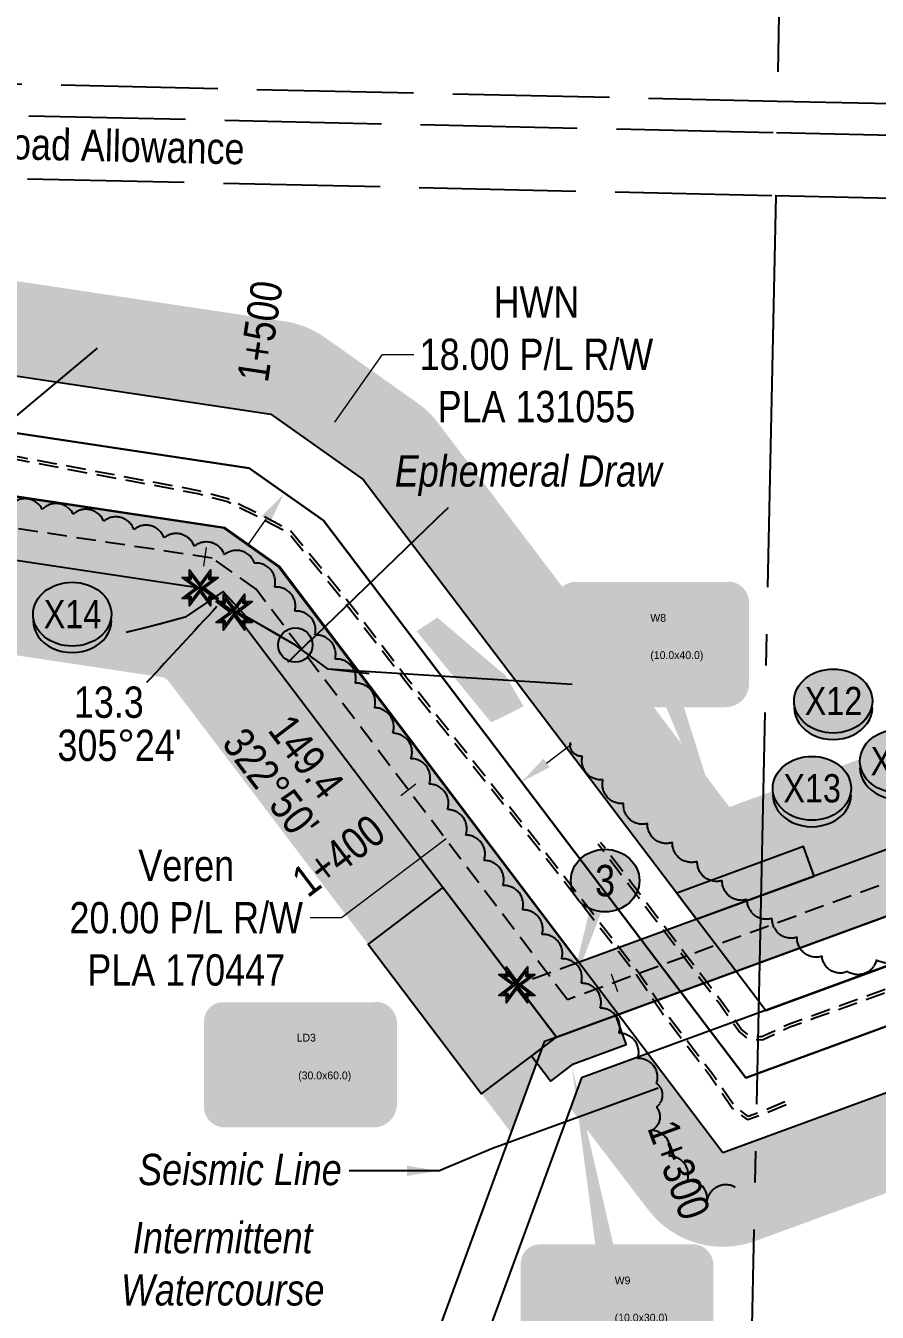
# Model space of a CAD drawing. Extents: x 399452 to 415540, y 6060435 to 6067869.
# Drawn here: x 405301.5 to 405573.1, y 6062609.6 to 6063020.2 of the extents above; entities that cross this region are included whole.
import ezdxf
from ezdxf.enums import TextEntityAlignment as Align

# ---------------------------------------------------------------- set-up
doc = ezdxf.new("R2018")
doc.units = 0
doc.header["$LTSCALE"] = 5
doc.header["$PDSIZE"] = 0.5
for name, pattern in [('0', [1, 1, 0]), ('foc-QUARTERLINE', [33, 25, -3, 2, -3]), ('foc-SEISMIC', [20.5, 15, -1, 0.5, -1, 0.5, -1, 0.5, -1]), ('foc-TIELINE', [1.875, 1.25, -0.625]), ('foc-TOPO-ephemeral', [6.25, 3.125, -0.625, 0.625, -0.625, 0.625, -0.625]), ('foc-TRAV', [1.875, 1.25, -0.625]), ('foc-UNSURVEYED', [12.5, 10, -2.5]), ('UG_PIPE', [1.875, 1.25, -0.625])]:
    doc.linetypes.add(name, pattern=pattern)
doc.layers.get('Defpoints').update_dxf_attribs({"color": 9})
for name, color, linetype in [('AS-PIPE-UG', 44, 'UG_PIPE'), ('AS-SEISMIC', 224, 'foc-SEISMIC'), ('AS-UNDERLAY-H', 141, 'Continuous'), ('C-RW', 13, 'Continuous'), ('F-RW', 190, 'Continuous'), ('L-BD', 7, 'Continuous'), ('L-BD1', 253, 'Continuous'), ('L-MON', 1, 'Continuous'), ('L-QSEC', 8, 'foc-QUARTERLINE'), ('L-ROAD-T', 7, 'Continuous'), ('L-USEC', 7, 'foc-UNSURVEYED'), ('P-BUFFER-H 30m', 51, 'Continuous'), ('P-CROSSINGS', 250, 'Continuous'), ('P-ELEVATION', 7, 'Continuous'), ('P-PROPOSED', 10, 'Continuous'), ('P-PROPOSED-H', 21, 'Continuous'), ('P-TEMP-BLOCKS', 250, 'Continuous'), ('P-TEMP-H', 41, 'Continuous'), ('P-TEMP_LOG DECK', 46, 'Continuous'), ('P-TEMP_WORKSPACE', 46, 'Continuous'), ('P-TRAV', 4, 'foc-TRAV'), ('T-BUSH', 110, '0'), ('T-DRAW', 143, 'foc-TOPO-ephemeral'), ('T-TIE', 201, 'foc-TIELINE'), ('T-WATER-T', 170, 'Continuous')]:
    doc.layers.add(name, color=color, linetype=linetype)
for name, color, linetype, lineweight in [('C-RW-T', 13, 'Continuous', 9), ('F-RW-T', 190, 'Continuous', 9), ('T-TIE-T', 201, 'Continuous', 18)]:
    doc.layers.add(name, color=color, linetype=linetype, lineweight=lineweight)
doc.styles.add('80', font='ARIALN.TTF', dxfattribs={"height": 10})
doc.styles.add('80CG', font='ARIALN.TTF', dxfattribs={"height": 10})
doc.styles.add('80L', font='ARIALN.TTF', dxfattribs={"height": 10})
doc.styles.add('Crossing', font='ARIALN.TTF', dxfattribs={"height": 10})
doc.styles.add('foc-LtypeFont', font='ARIALN.TTF', dxfattribs={"height": 7.35})
doc.styles.get("Standard").update_dxf_attribs({"font": 'ARIALN.TTF'})
doc.linetypes.add('foc-TOPO-flowdirection-NOLINE', pattern='A,0,[">",foc-LtypeFont,S=0.3,R=0,X=0,Y=-0.945],-20,[">",foc-LtypeFont,S=0.3,R=0,X=0,Y=-0.945],0', length=20)
doc.dimstyles.new('Compass 5 000', dxfattribs={"dimscale": 5, "dimtxt": 9, "dimasz": 2, "dimexe": 0.2, "dimexo": 0.0625, "dimgap": 0.5, "dimtad": 0, "dimtih": 1, "dimtoh": 1, "dimzin": 0, "dimdsep": 46, "dimtxsty": '80CG', "dimcen": 0.1, "dimse1": 1, "dimse2": 1, "dimclrd": 256, "dimclrt": 256, "dimaunit": 1, "dimadec": 4, "dimazin": 0, "dimtfac": 0.06, "dimtofl": 0, "dimtmove": 0, "dimatfit": 1, "dimfxl": 0.2, "dimtolj": 1, "dimtzin": 0, "dimlwd": -1, "dimarcsym": 0})

# ---------------------------------------------------------------- blocks, each defined once
blk = doc.blocks.new('*D75')
at = {"layer": 'Defpoints', "color": 0, "transparency": 16777216}
for p in [(405390.09, 6062888.51), (405394.28, 6062885.54), (405379.68, 6062873.81)]:
    blk.add_point(p, dxfattribs=at)
at = {"layer": 'F-RW-T', "transparency": 16777216}
for p, q in [((405400.06, 6062893.7), (405415.31, 6062915.23)), ((405415.31, 6062915.23), (405425.31, 6062915.23)), ((405378.09, 6062862.68), (405372.31, 6062854.52))]:
    blk.add_line(p, q, dxfattribs=at)
for points in [[(405398.7, 6062894.67), (405401.42, 6062892.74), (405394.28, 6062885.54)], [(405376.73, 6062863.65), (405379.45, 6062861.72), (405383.87, 6062870.84)]]:
    blk.add_solid(points, dxfattribs=at)
at = {"layer": 'F-RW-T', "transparency": 16777216, "insert": (405464.39, 6062915.23), "char_height": 10, "attachment_point": 5, "style": '80CG'}
blk.add_mtext('\\A1;HWN\\P18.00 P/L R/W\\PPLA 131055', dxfattribs=at)
blk = doc.blocks.new('*D102')
at = {"layer": 'C-RW-T', "transparency": 16777216}
for p, q in [((405467.6, 6062784.86), (405475.58, 6062790.89)), ((405435.6, 6062760.67), (405402.2, 6062735.42)), ((405402.2, 6062735.42), (405392.2, 6062735.42))]:
    blk.add_line(p, q, dxfattribs=at)
for points in [[(405466.6, 6062786.19), (405468.61, 6062783.53), (405459.62, 6062778.83)], [(405434.59, 6062762), (405436.6, 6062759.34), (405443.58, 6062766.7)]]:
    blk.add_solid(points, dxfattribs=at)
at = {"layer": 'Defpoints', "color": 0, "transparency": 16777216}
for p in [(405445.89, 6062796.99), (405429.85, 6062784.86), (405443.58, 6062766.7)]:
    blk.add_point(p, dxfattribs=at)
at = {"layer": 'C-RW-T', "transparency": 16777216, "insert": (405352.66, 6062735.42), "char_height": 10, "attachment_point": 5, "style": '80CG'}
blk.add_mtext('\\A1;Veren\\P20.00 P/L R/W\\PPLA 170447', dxfattribs=at)
blk = doc.blocks.new('*U144')
at = {"true_color": 0xff8aff}
h = blk.add_hatch(color=211, dxfattribs=at)
edge = h.paths.add_edge_path()
edge.add_line((-24, -20), (24, -20))
edge.add_arc((24, -14), 6, 270, 360)
edge.add_line((30, -14), (30, 12.5))
edge.add_arc((24, 12.5), 6, 0, 90)
edge.add_line((24, 18.5), (-24, 18.5))
edge.add_arc((-24, 12.5), 6, 90, 180)
edge.add_line((-30, 12.5), (-30, -14))
edge.add_arc((-24, -14), 6, 180, 270)
at = {"color": 250, "flags": 128}
blk.add_lwpolyline([(-24, -20, 3, 3, 0), (24, -20, 3, 3, 0.414214), (30, -14, 3, 3, 0), (30, 12.5, 3, 0, 0.414214), (24, 18.5, 0, 0, 0), (-24, 18.5, 0, 0, 0.414214), (-30, 12.5, 0, 0, 0), (-30, -14, 0, 3, 0.414214)], format="xyseb", close=True, dxfattribs=at)
at = {"flags": 128}
blk.add_lwpolyline([(18.73, -2.89, 0, 7.5, 0), (0, 0, 0, 0, 0)], format="xyseb", dxfattribs=at)
at = {"color": 250, "lineweight": 30, "flags": 104}
blk.add_attdef('TEMP_AREA_W1', text='', height=12, dxfattribs=at).set_placement((0, 8.26), align=Align.MIDDLE_CENTER)
blk.add_attdef('ENTER_TEXT', text='', height=9, dxfattribs=at).set_placement((0.01, -3.62), align=Align.TOP_CENTER)
blk = doc.blocks.new('*U118')
at = {"true_color": 0xff8aff}
h = blk.add_hatch(color=211, dxfattribs=at)
edge = h.paths.add_edge_path()
edge.add_line((-24, -20), (24, -20))
edge.add_arc((24, -14), 6, 270, 360)
edge.add_line((30, -14), (30, 12.5))
edge.add_arc((24, 12.5), 6, 0, 90)
edge.add_line((24, 18.5), (-24, 18.5))
edge.add_arc((-24, 12.5), 6, 90, 180)
edge.add_line((-30, 12.5), (-30, -14))
edge.add_arc((-24, -14), 6, 180, 270)
at = {"color": 250, "flags": 128}
blk.add_lwpolyline([(-24, -20, 3, 3, 0), (24, -20, 3, 3, 0.414214), (30, -14, 3, 3, 0), (30, 12.5, 3, 0, 0.414214), (24, 18.5, 0, 0, 0), (-24, 18.5, 0, 0, 0.414214), (-30, 12.5, 0, 0, 0), (-30, -14, 0, 3, 0.414214)], format="xyseb", close=True, dxfattribs=at)
at = {"flags": 128}
blk.add_lwpolyline([(27.23, -73.91, 0, 7.5, 0), (0, 0, 0, 0, 0)], format="xyseb", dxfattribs=at)
at = {"color": 250, "lineweight": 30, "flags": 104}
blk.add_attdef('TEMP_AREA_W1', text='', height=12, dxfattribs=at).set_placement((0, 8.26), align=Align.MIDDLE_CENTER)
blk.add_attdef('ENTER_TEXT', text='', height=9, dxfattribs=at).set_placement((0.01, -3.62), align=Align.TOP_CENTER)
blk = doc.blocks.new('xing2')
h = blk.add_hatch(color=50)
h.dxf.hatch_style = 1
edge = h.paths.add_edge_path()
edge.add_ellipse((0, 0), major_axis=(-12.5, 0), ratio=0.816297, start_angle=0, end_angle=360)
h = blk.add_hatch(color=250)
h.dxf.hatch_style = 1
edge = h.paths.add_edge_path()
edge.add_ellipse((0, -2.05), major_axis=(-12.5, 0), ratio=0.816297, start_angle=0, end_angle=180)
edge.add_line((12.5, -2.05), (12.5, 0))
edge.add_ellipse((0, 0), major_axis=(-12.5, 0), ratio=0.816297, start_angle=0, end_angle=180, ccw=False)
edge.add_line((-12.5, 0), (-12.5, -2.05))
at = {"color": 250}
blk.add_ellipse((0, 0), major_axis=(-12.5, 0), ratio=0.816297, dxfattribs=at)
blk.add_ellipse((0, -2.05), major_axis=(-12.5, 0), ratio=0.816297, start_param=0, end_param=3.141593, dxfattribs=at)
at = {"color": 250, "style": 'Crossing'}
blk.add_attdef('CROSSING', text='', height=9, dxfattribs=at).set_placement((0.09, 0.02), align=Align.MIDDLE_CENTER)
at = {"color": 250, "style": 'Crossing', "flags": 1}
for tag, p in [('OWNER', (0.09, -12.49)), ('DESCRIPTION', (0.09, -25.77)), ('LOCATION', (0.09, -39.3)), ('DWG_REF', (0.09, -52.84))]:
    blk.add_attdef(tag, text='', height=9, dxfattribs=at).set_placement(p, align=Align.MIDDLE_CENTER)
blk = doc.blocks.new('*U147')
at = {"layer": 'P-ELEVATION'}
h = blk.add_hatch(color=111, dxfattribs=at)
h.dxf.hatch_style = 1
edge = h.paths.add_edge_path()
edge.add_ellipse((0, 0), major_axis=(-10.94, 0), ratio=0.913794, start_angle=0, end_angle=360)
at = {"layer": 'P-ELEVATION', "color": 7, "flags": 128}
blk.add_lwpolyline([(0, 0, 5, 0, 0), (-12.01, -38.05, 0, 0, 0)], format="xyseb", dxfattribs=at)
at = {"layer": 'P-ELEVATION', "color": 7}
blk.add_ellipse((0, 0), major_axis=(-10.94, 0), ratio=0.913794, dxfattribs=at)
at = {"layer": 'P-ELEVATION', "style": '80'}
blk.add_attdef('BEND', text='', height=10, dxfattribs=at).set_placement((0, 0), align=Align.MIDDLE_CENTER)
blk = doc.blocks.new('TEMP')
h = blk.add_hatch(color=255)
h.dxf.hatch_style = 1
h.paths.add_polyline_path([(0, 0.251), (-0.666, 1.152), (-0.666, 0.666), (-1.152, 0.666), (-0.251, 0), (-1.152, -0.666), (-0.666, -0.666), (-0.666, -1.152), (0, -0.251), (0.666, -1.152), (0.666, -0.666), (1.152, -0.666), (0.251, 0), (1.152, 0.666), (0.666, 0.666), (0.666, 1.152)])
h.paths.add_polyline_path([(0.566, 0.849), (0.566, 0.566), (0.849, 0.566), (0.083, 0), (0.849, -0.566), (0.566, -0.566), (0.566, -0.849), (0, -0.083), (-0.566, -0.849), (-0.566, -0.566), (-0.849, -0.566), (-0.083, 0), (-0.849, 0.566), (-0.566, 0.566), (-0.566, 0.849), (0, 0.083)], flags=16)
h = blk.add_hatch(color=1)
h.dxf.hatch_style = 1
h.paths.add_polyline_path([(0, 0.083), (-0.566, 0.849), (-0.566, 0.566), (-0.849, 0.566), (-0.083, 0), (-0.849, -0.566), (-0.566, -0.566), (-0.566, -0.849), (0, -0.083), (0.566, -0.849), (0.566, -0.566), (0.849, -0.566), (0.083, 0), (0.849, 0.566), (0.566, 0.566), (0.566, 0.849)])
at = {"color": 1}
for p, q in [((-0.083, 0), (0.083, 0)), ((0, 0.083), (0, -0.083))]:
    blk.add_line(p, q, dxfattribs=at)
at = {"color": 255, "flags": 128}
blk.add_lwpolyline([(-0.251, 0), (-1.152, 0.666), (-0.666, 0.666), (-0.666, 1.152), (0, 0.251), (0.666, 1.152), (0.666, 0.666), (1.152, 0.666), (0.251, 0), (1.152, -0.666), (0.666, -0.666), (0.666, -1.152), (0, -0.251), (-0.666, -1.152), (-0.666, -0.666), (-1.152, -0.666)], close=True, dxfattribs=at)
at = {"color": 1, "flags": 128}
blk.add_lwpolyline([(-0.083, 0), (-0.849, 0.566), (-0.566, 0.566), (-0.566, 0.849), (0, 0.083), (0.566, 0.849), (0.566, 0.566), (0.849, 0.566), (0.083, 0), (0.849, -0.566), (0.566, -0.566), (0.566, -0.849), (0, -0.083), (-0.566, -0.849), (-0.566, -0.566), (-0.849, -0.566)], close=True, dxfattribs=at)
blk = doc.blocks.new('water crossing')
at = {"layer": 'Defpoints'}
h = blk.add_hatch(color=6, dxfattribs=at)
h.dxf.hatch_style = 1
edge = h.paths.add_edge_path()
edge.add_arc((0, 0), 5.47, 0, 360)
at = {"layer": 'Defpoints', "color": 6}
blk.add_circle((0, 0), 5.47, dxfattribs=at)
blk = doc.blocks.new('*U167')
at = {"true_color": 0xff8aff}
h = blk.add_hatch(color=211, dxfattribs=at)
edge = h.paths.add_edge_path()
edge.add_line((-24, -19.08), (24, -19.08))
edge.add_arc((24, -13.08), 6, 270, 360)
edge.add_line((30, -13.08), (30, 12.5))
edge.add_arc((24, 12.5), 6, 0, 90)
edge.add_line((24, 18.5), (-24, 18.5))
edge.add_arc((-24, 12.5), 6, 90, 180)
edge.add_line((-30, 12.5), (-30, -13.08))
edge.add_arc((-24, -13.08), 6, 180, 270)
at = {"flags": 128}
blk.add_lwpolyline([(-13.72, 75.8, 0, 7.5, 0), (0, 0, 0, 0, 0)], format="xyseb", dxfattribs=at)
at = {"color": 250, "flags": 128}
blk.add_lwpolyline([(-24, -19.08, 3, 3, 0), (24, -19.08, 3, 3, 0.414214), (30, -13.08, 3, 3, 0), (30, 12.5, 3, 0, 0.414214), (24, 18.5, 0, 0, 0), (-24, 18.5, 0, 0, 0.414214), (-30, 12.5, 0, 0, 0), (-30, -13.08, 0, 3, 0.414214)], format="xyseb", close=True, dxfattribs=at)
at = {"color": 250, "lineweight": 30, "flags": 104}
blk.add_attdef('TEMP_AREA_W1', text='', height=12, dxfattribs=at).set_placement((0, 8.26), align=Align.MIDDLE_CENTER)
blk.add_attdef('ENTER_TEXT', text='', height=9, dxfattribs=at).set_placement((0.01, -3.62), align=Align.TOP_CENTER)

msp = doc.modelspace()

# ---------------------------------------------------------------- hatches: boundary and pattern name
at = {"layer": 'AS-UNDERLAY-H'}
h = msp.add_hatch(color=256, dxfattribs=at)
h.dxf.hatch_style = 1
h.paths.add_polyline_path([(405426.125, 6062826.957), (405449.948, 6062797.805), (405460.321, 6062802.937), (405454.585, 6062812.692), (405432.776, 6062831.285)])
at = {"layer": 'P-BUFFER-H 30m'}
h = msp.add_hatch(color=256, dxfattribs=at)
h.dxf.hatch_style = 1
edge = h.paths.add_edge_path()
edge.add_line((406106.158, 6062990.362), (406069.458, 6062960.634))
edge.add_line((406069.458, 6062960.634), (406053.827, 6062952.816))
edge.add_line((406053.827, 6062952.816), (406017.137, 6062918.939))
edge.add_line((406017.137, 6062918.939), (405515.45, 6062735.04))
edge.add_line((405515.45, 6062735.04), (405409.069, 6062875.333))
edge.add_line((405409.069, 6062875.333), (405379.63, 6062896.176))
edge.add_line((405379.63, 6062896.176), (405113.116, 6062936.197))
edge.add_line((405113.116, 6062936.197), (405118.979, 6062970.644))
edge.add_line((405118.979, 6062970.644), (404932.91, 6062998.64))
edge.add_line((404932.91, 6062998.64), (404875.786, 6062988.244))
edge.add_line((404875.786, 6062988.244), (404870.44, 6063017.752))
edge.add_line((404870.44, 6063017.752), (404927.54, 6063028.144))
edge.add_arc((404932.91, 6062998.64), 29.988, 81.44342, 100.3146, ccw=False)
edge.add_line((404937.372, 6063028.294), (405123.44, 6063000.298))
edge.add_arc((405118.979, 6062970.644), 29.988, -9.65934, 81.44342, ccw=False)
edge.add_line((405148.541, 6062965.613), (405147.809, 6062961.311))
edge.add_line((405147.809, 6062961.311), (405384.083, 6062925.831))
edge.add_arc((405379.63, 6062896.176), 29.988, 54.70144, 81.4599, ccw=False)
edge.add_line((405396.958, 6062920.65), (405426.397, 6062899.808))
edge.add_arc((405409.069, 6062875.333), 29.988, 37.17236, 54.70144, ccw=False)
edge.add_line((405432.963, 6062893.452), (405525.948, 6062770.827))
edge.add_line((405525.948, 6062770.827), (406001.194, 6062945.034))
edge.add_line((406001.194, 6062945.034), (406033.484, 6062974.848))
edge.add_arc((406053.827, 6062952.816), 29.988, 116.57216, 132.71672, ccw=False)
edge.add_line((406040.413, 6062979.636), (406053.122, 6062985.992))
edge.add_line((406053.122, 6062985.992), (406087.238, 6063013.627))
edge.add_line((406087.238, 6063013.627), (406106.158, 6062990.362))
h = msp.add_hatch(color=256, dxfattribs=at)
h.dxf.hatch_style = 1
h.paths.add_polyline_path([(405195.947, 6062864.965), (405191.494, 6062835.309), (405345.55, 6062812.16), (405346.807, 6062811.267), (405456.364, 6062666.78), (405467.104, 6062696.053), (405470.796, 6062697.379), (405367.925, 6062833.049), (405357.085, 6062840.751)])
h.paths.add_polyline_path([(405106.66, 6062898.271), (405101.533, 6062868.145), (405172.263, 6062841.34), (405176.82, 6062871.682)])
h.paths.add_polyline_path([(405067.19, 6062874.275), (405072.306, 6062903.83), (404934.202, 6062924.646), (404854.419, 6062909.487), (404859.76, 6062879.978), (404934.782, 6062894.232)])
h = msp.add_hatch(color=256, dxfattribs=at)
h.dxf.hatch_style = 1
edge = h.paths.add_edge_path()
edge.add_line((406009.229, 6062838.38), (406029.172, 6062813.752))
edge.add_line((406029.172, 6062813.752), (405534.212, 6062632.29))
edge.add_arc((405523.89, 6062660.445), 29.988, 217.39663, 290.13397, ccw=False)
edge.add_line((405500.066, 6062642.233), (405475.243, 6062674.704))
edge.add_line((405475.243, 6062674.704), (405478.788, 6062684.367))
edge.add_line((405478.788, 6062684.367), (405499.733, 6062692.045))
edge.add_line((405499.733, 6062692.045), (405523.89, 6062660.445))
edge.add_line((405523.89, 6062660.445), (406009.229, 6062838.38))
h = msp.add_hatch(color=256, dxfattribs=at)
h.dxf.hatch_style = 1
h.paths.add_polyline_path([(405455.815, 6062828.173), (405460.389, 6062828.173), (405460.389, 6062821.363), (405455.815, 6062821.363)])
at = {"layer": 'P-PROPOSED-H'}
h = msp.add_hatch(color=256, dxfattribs=at)
h.dxf.hatch_style = 1
h.paths.add_polyline_path([(406216.583, 6063079.808), (406069.458, 6062960.634), (406053.827, 6062952.816), (406017.137, 6062918.939), (405477.795, 6062721.237), (405382.003, 6062847.57), (405364.775, 6062859.812), (405198.708, 6062884.766), (405110.079, 6062918.354), (404933.815, 6062944.922), (404782.857, 6062916.24), (404815.879, 6062733.792), (404611.806, 6062696.519), (404620.273, 6062650.162), (404655.517, 6062610.923), (404670.39, 6062624.282), (404638.924, 6062659.316), (404635.065, 6062680.444), (404819.44, 6062714.12), (404839.106, 6062717.712), (404806.059, 6062900.299), (404934.202, 6062924.646), (405104.989, 6062898.904), (405193.623, 6062865.314), (405357.085, 6062840.751), (405367.925, 6062833.049), (405470.796, 6062697.379), (406027.852, 6062901.574), (406065.302, 6062936.202), (406080.349, 6062943.728), (406213.632, 6063051.69), (406302.875, 6062941.519), (406330.76, 6062930.883), (406409.073, 6062835.848), (406597.631, 6062842.426), (406596.934, 6062862.406), (406418.231, 6062856.172), (406342.826, 6062947.677), (406315.025, 6062958.282)])
at = {"layer": 'P-TEMP-H'}
h = msp.add_hatch(color=256, dxfattribs=at)
h.dxf.hatch_style = 1
h.paths.add_polyline_path([(405515.45, 6062735.04), (405552.991, 6062748.801), (405549.551, 6062758.186), (405509.133, 6062743.37)])
h = msp.add_hatch(color=256, dxfattribs=at)
h.dxf.hatch_style = 1
h.paths.add_polyline_path([(405470.796, 6062697.379), (405434.559, 6062745.169), (405410.664, 6062727.051), (405446.901, 6062679.26)])
h = msp.add_hatch(color=256, dxfattribs=at)
h.dxf.hatch_style = 1
h.paths.add_polyline_path([(405470.796, 6062697.379), (405434.559, 6062745.169), (405410.664, 6062727.051), (405446.901, 6062679.26)])
h = msp.add_hatch(color=256, dxfattribs=at)
h.dxf.hatch_style = 1
h.paths.add_polyline_path([(405493.007, 6062694.874), (405475.642, 6062688.509), (405468.871, 6062683.374), (405462.831, 6062691.339), (405470.796, 6062697.379), (405489.567, 6062704.259)])

# ---------------------------------------------------------------- linework, layer by layer
at = {"layer": 'AS-PIPE-UG', "flags": 128}
for points in [[(406097.018, 6062909.862), (406080.869, 6062913.243), (406071.923, 6062909.031), (406039.21, 6062882.875), (406024.565, 6062874.185), (406016.103, 6062870.802), (406002.432, 6062865.758), (405947.381, 6062847.135), (405868.662, 6062817.52), (405823.317, 6062800.149), (405765.457, 6062779.526), (405689.014, 6062753.223), (405608.744, 6062724.458), (405552.776, 6062704.32), (405544.855, 6062701.442), (405536.299, 6062697.437), (405532.604, 6062697.551), (405529.708, 6062699.949), (405523.344, 6062708.866), (405516.101, 6062718.342), (405484.871, 6062759.524)], [(406096.813, 6062908.884), (406080.992, 6062912.196), (406072.455, 6062908.177), (406039.78, 6062882.051), (406025.008, 6062873.286), (406016.462, 6062869.869), (406002.765, 6062864.815), (405947.717, 6062846.194), (405869.017, 6062816.585), (405823.664, 6062799.211), (405765.787, 6062778.583), (405689.345, 6062752.28), (405609.082, 6062723.517), (405553.116, 6062703.38), (405545.238, 6062700.518), (405536.507, 6062696.43), (405532.231, 6062696.563), (405528.97, 6062699.262), (405522.54, 6062708.272), (405515.306, 6062717.736), (405484.075, 6062758.92)], [(405543.631, 6062676.674), (405536.314, 6062673.642), (405531.984, 6062672.09), (405527.461, 6062675.537), (405520.618, 6062685.467), (405505.871, 6062704.798), (405496.95, 6062718.003), (405465.341, 6062758.784), (405423.088, 6062811.959), (405402.477, 6062838.734), (405385.968, 6062858.999), (405375.296, 6062864.632), (405366.159, 6062869.134), (405356.626, 6062871.779), (405299.628, 6062882.464), (405233.746, 6062893.064), (405204.261, 6062897.422), (405196.167, 6062898.902), (405192.4, 6062897.574), (405190.818, 6062892.843), (405188.878, 6062880.823), (405185.811, 6062863.473), (405181.88, 6062845.231), (405178.271, 6062830.133)], [(405544.014, 6062675.751), (405536.674, 6062672.709), (405531.81, 6062670.966), (405526.728, 6062674.839), (405519.809, 6062684.88), (405505.059, 6062704.215), (405496.14, 6062717.416), (405464.555, 6062758.167), (405422.301, 6062811.343), (405401.693, 6062838.113), (405385.322, 6062858.21), (405374.842, 6062863.741), (405365.801, 6062868.196), (405356.4, 6062870.804), (405299.456, 6062881.479), (405233.594, 6062892.076), (405204.098, 6062896.436), (405196.249, 6062897.871), (405193.193, 6062896.794), (405191.792, 6062892.603), (405189.864, 6062880.656), (405186.792, 6062863.281), (405182.855, 6062845.009), (405179.243, 6062829.901)]]:
    msp.add_lwpolyline(points, dxfattribs=at)
at = {"layer": 'AS-SEISMIC', "flags": 128}
msp.add_lwpolyline([(405433.12, 6062654.691), (405450.346, 6062661.976), (405503.366, 6062681.205)], dxfattribs=at)
at = {"layer": 'C-RW'}
msp.add_lwpolyline([(405523.89, 6062660.445), (405382.336, 6062847.712), (405365.053, 6062859.949), (405198.94, 6062884.893), (405185.144, 6062793.03), (405165.451, 6062795.988), (405182.219, 6062907.622), (405201.91, 6062904.665), (405372.726, 6062879.019), (405396.407, 6062862.251), (405531.243, 6062684.434), (406044.965, 6062872.775), (406079.995, 6062904.887), (406094.995, 6062918.82), (406096.498, 6062920.071), (406097.176, 6062920.54), (406109.697, 6062905.038), (406102.759, 6062898.64), (406055.996, 6062855.526)], close=True, dxfattribs=at)
at = {"layer": 'F-RW'}
for points in [[(405093.543, 6062939.136), (405379.63, 6062896.176), (405409.069, 6062875.333), (405535.397, 6062708.735), (405537.542, 6062705.907), (406035.991, 6062888.648)], [(406032.151, 6062868.123), (405531.243, 6062684.434), (405396.407, 6062862.251), (405372.726, 6062879.019), (405201.91, 6062904.666), (405182.219, 6062907.623), (405090.528, 6062921.395)]]:
    msp.add_lwpolyline(points, dxfattribs=at)
at = {"layer": 'L-QSEC'}
for p, q in [((405557.745, 6063790.258), (405541.176, 6062996.141)), ((405540.81, 6062965.938), (405524.327, 6062191.802))]:
    msp.add_line(p, q, dxfattribs=at)
at = {"layer": 'L-USEC'}
for p, q in [((404750.357, 6063013.917), (405541.176, 6062996.141)), ((404740.089, 6063004.087), (405540.95, 6062986.085)), ((405541.176, 6062996.141), (406342.002, 6062978.14)), ((404739.666, 6062983.982), (405540.498, 6062965.981)), ((405540.95, 6062986.085), (406341.776, 6062968.084)), ((405540.498, 6062965.981), (406341.324, 6062947.98))]:
    msp.add_line(p, q, dxfattribs=at)
at = {"layer": 'P-PROPOSED'}
for points in [[(406017.137, 6062918.939), (405477.795, 6062721.237), (405382.003, 6062847.57), (405364.775, 6062859.812), (405198.708, 6062884.766), (405110.079, 6062918.354), (404933.815, 6062944.922)], [(404934.202, 6062924.646), (405104.989, 6062898.904), (405193.623, 6062865.314), (405357.085, 6062840.751), (405367.925, 6062833.049), (405470.796, 6062697.379), (406027.852, 6062901.574)]]:
    msp.add_lwpolyline(points, dxfattribs=at)
at = {"layer": 'P-TEMP_LOG DECK'}
msp.add_lwpolyline([(405470.796, 6062697.379), (405434.559, 6062745.169), (405410.664, 6062727.051), (405446.901, 6062679.26)], close=True, dxfattribs=at)
at = {"layer": 'P-TEMP_WORKSPACE'}
msp.add_lwpolyline([(405515.45, 6062735.04), (405552.991, 6062748.801), (405549.551, 6062758.186), (405509.133, 6062743.37)], close=True, dxfattribs=at)
at = {"layer": 'P-TEMP_WORKSPACE', "flags": 128}
msp.add_lwpolyline([(405493.007, 6062694.874), (405475.642, 6062688.509), (405468.871, 6062683.374), (405462.831, 6062691.339), (405470.796, 6062697.379), (405489.567, 6062704.259)], close=True, dxfattribs=at)
at = {"layer": 'P-TRAV'}
msp.add_line((405477.795, 6062721.237), (405458.163, 6062714.04), dxfattribs=at)
at = {"layer": 'T-BUSH', "flags": 128}
for points in [[(406083.344, 6063039.662, -0.5205671), (406085.118, 6063029.825, -0.5205671), (406086.891, 6063019.987, -0.5205671), (406087.124, 6063010.553, -0.5205671), (406080.764, 6063002.841, -0.5205671), (406074.404, 6062995.13, -0.5205671), (406080.077, 6062988.075, -0.5205671), (406087.238, 6062981.102, -0.5205671), (406094.4, 6062974.128, -0.5205671), (406101.562, 6062967.155, -0.5205671), (406104.765, 6062960.219, -0.5205671), (406097.475, 6062953.38, -0.5205671), (406090.184, 6062946.542, -0.5205671), (406082.893, 6062939.703, -0.5205671), (406075.603, 6062932.865, -0.5205671), (406068.387, 6062925.948, -0.5205671), (406061.26, 6062918.94, -0.5205671), (406054.132, 6062911.931, -0.5205671), (406047.005, 6062904.923, -0.5205671), (406039.878, 6062897.914, -0.5205671), (406032.423, 6062891.406, -0.5205671), (406023.143, 6062887.692, -0.5205671), (406013.863, 6062883.977, -0.5205671), (406004.583, 6062880.262, -0.5205671), (405995.303, 6062876.548, -0.5205671), (405985.899, 6062873.159, -0.5205671), (405976.491, 6062869.783, -0.5205671), (405967.082, 6062866.407, -0.5205671), (405957.674, 6062863.03, -0.5205671), (405948.266, 6062859.654, -0.5205671), (405938.865, 6062856.257, -0.5205671), (405929.489, 6062852.79, -0.5205671), (405920.114, 6062849.322, -0.5205671), (405910.739, 6062845.854, -0.5205671), (405901.364, 6062842.386, -0.5205671), (405891.989, 6062838.918, -0.5205671), (405882.614, 6062835.451, -0.5205671), (405873.239, 6062831.983, -0.5205671), (405863.864, 6062828.515, -0.5205671), (405854.487, 6062825.052, -0.5205671), (405845.11, 6062821.589, -0.5205671), (405835.733, 6062818.127, -0.5205671), (405826.356, 6062814.664, -0.5205671), (405816.979, 6062811.201, -0.5205671), (405807.531, 6062807.938, -0.5205671), (405798.082, 6062804.678, -0.5205671), (405788.633, 6062801.417, -0.5205671), (405779.183, 6062798.156, -0.5205671), (405769.734, 6062794.896, -0.5205671), (405760.329, 6062791.513, -0.5205671), (405750.978, 6062787.983, -0.5205671), (405741.626, 6062784.453, -0.5205671), (405732.274, 6062780.923, -0.5205671), (405722.922, 6062777.394, -0.5205671), (405713.57, 6062773.864, -0.5205671), (405704.218, 6062770.334, -0.5205671), (405694.866, 6062766.804, -0.5205671), (405685.514, 6062763.275, -0.5205671), (405676.096, 6062759.927, -0.5205671), (405666.67, 6062756.597, -0.5205671), (405657.245, 6062753.268, -0.5205671), (405647.82, 6062749.939, -0.5205671), (405638.395, 6062746.609, -0.5205671), (405628.97, 6062743.28, -0.5205671), (405619.545, 6062739.95, -0.5205671), (405610.12, 6062736.621, -0.5205671), (405600.744, 6062733.161, -0.5205671), (405591.464, 6062729.446, -0.5205671), (405582.184, 6062725.731, -0.5205671), (405572.904, 6062722.016, -0.5205671), (405563.624, 6062718.302, -0.5205671), (405555.507, 6062723.18, -0.5205671), (405547.549, 6062729.229, -0.5205671), (405539.591, 6062735.277, -0.5205671), (405531.633, 6062741.326, -0.5205671), (405523.675, 6062747.375, -0.5205671), (405515.717, 6062753.424, -0.5205671), (405507.759, 6062759.472, -0.5205671), (405499.801, 6062765.521, -0.5205671), (405492.197, 6062771.948, -0.5205671), (405485.644, 6062779.496, -0.5205671), (405479.091, 6062787.044, -0.5205671), (405475.262, 6062791.455, -0.5205671)], [(405527.875, 6062649.417, 0.5205671), (405518.799, 6062645.228, 0.5205671), (405512.47, 6062651.266, 0.5205671), (405506.714, 6062659.439, 0.5205671), (405500.959, 6062667.611, 0.5205671), (405502.68, 6062675.087, 0.5205671), (405502.718, 6062682.612, 0.5205671), (405496.718, 6062690.606, 0.5205671), (405490.718, 6062698.601, 0.5205671), (405484.718, 6062706.596, 0.5205671), (405478.677, 6062714.559, 0.5205671), (405472.425, 6062722.358, 0.5205671), (405466.173, 6062730.158, 0.5205671), (405459.922, 6062737.957, 0.5205671), (405453.67, 6062745.757, 0.5205671), (405447.656, 6062753.737, 0.5205671), (405441.832, 6062761.861, 0.5205671), (405436.009, 6062769.986, 0.5205671), (405430.185, 6062778.11, 0.5205671), (405424.361, 6062786.234, 0.5205671), (405418.538, 6062794.358, 0.5205671), (405412.714, 6062802.482, 0.5205671), (405406.57, 6062810.358, 0.5205671), (405400.147, 6062818.018, 0.5205671), (405393.725, 6062825.677, 0.5205671), (405387.303, 6062833.337, 0.5205671), (405380.881, 6062840.997, 0.5205671), (405374.458, 6062848.657, 0.5205671), (405364.844, 6062851.356, 0.5205671), (405355.212, 6062854.029, 0.5205671), (405345.58, 6062856.701, 0.5205671), (405335.948, 6062859.373, 0.5205671), (405326.316, 6062862.046, 0.5205671), (405316.589, 6062864.28, 0.5205671), (405306.713, 6062865.822, 0.5205671), (405296.837, 6062867.364, 0.5205671), (405286.96, 6062868.906, 0.5205671), (405277.084, 6062870.448, 0.5205671), (405267.208, 6062871.99, 0.5205671), (405257.332, 6062873.532, 0.5205671), (405247.455, 6062875.074, 0.5205671), (405237.579, 6062876.616, 0.5205671), (405229.361, 6062875.252, 0.5205671), (405225.661, 6062865.966, 0.5205671), (405221.961, 6062856.68, 0.5205671), (405216.856, 6062849.845, 0.5205671), (405206.974, 6062851.346, 0.5205671), (405198.636, 6062850.661, 0.5205671), (405196.749, 6062840.845, 0.5205671), (405194.862, 6062831.029, 0.5205671), (405193.676, 6062824.86, 0.5205671)]]:
    msp.add_lwpolyline(points, format="xyb", dxfattribs=at)
at = {"layer": 'T-DRAW', "linetype": 'foc-TOPO-flowdirection-NOLINE', "flags": 128}
for points in [[(405265.899, 6062868.458), (405324.356, 6062917.25)], [(405475.807, 6062809.923), (405397.944, 6062814.815), (405387.506, 6062822.523), (405371.837, 6062831.51), (405364.437, 6062839.566), (405352.374, 6062831.385), (405341.647, 6062828.559), (405333.531, 6062826.571)]]:
    msp.add_lwpolyline(points, dxfattribs=at)
at = {"layer": 'T-DRAW', "flags": 128}
msp.add_lwpolyline([(405410.978, 6062813.337), (405397.944, 6062814.815), (405387.506, 6062822.523), (405371.837, 6062831.51), (405364.437, 6062839.566), (405352.374, 6062831.385), (405341.647, 6062828.559), (405333.531, 6062826.571)], dxfattribs=at)
at = {"layer": 'T-TIE-T'}
for p, q in [((405359.049, 6062853.597), (405358.158, 6062847.666)), ((405425.925, 6062778.064), (405421.146, 6062774.44)), ((405488.236, 6062717.611), (405490.3, 6062711.98))]:
    msp.add_line(p, q, dxfattribs=at)

# ---------------------------------------------------------------- block references
at = {"layer": 'L-BD', "color": 4}
msp.add_blockref('water crossing', (405387.506, 6062822.523), dxfattribs=at)
at = {"layer": 'L-MON', "color": 4, "xscale": 4.99794499999997, "yscale": 4.99794499999997, "zscale": 4.99794499999997}
for p in [(405357.085, 6062840.751), (405367.925, 6062833.049), (405458.163, 6062714.04)]:
    msp.add_blockref('TEMP', p, dxfattribs=at)
at = {"layer": 'P-CROSSINGS', "color": 151, "xscale": 0.999589, "yscale": 0.999589, "zscale": 0.999589}
msp.add_blockref('xing2', (405316.294, 6062832.362), dxfattribs=at).add_auto_attribs({'CROSSING': 'X14'})
at = {"layer": 'P-CROSSINGS', "xscale": 0.999589, "yscale": 0.999589, "zscale": 0.999589}
for p, values in [((405559.074, 6062804.642), {'CROSSING': 'X12'}), ((405580.094, 6062785.45), {'CROSSING': 'X11'}), ((405552.274, 6062776.792), {'CROSSING': 'X13'})]:
    msp.add_blockref('xing2', p, dxfattribs=at).add_auto_attribs(values)
at = {"layer": 'P-ELEVATION', "xscale": 0.999589, "yscale": 0.999589, "zscale": 0.999589}
msp.add_blockref('*U147', (405486.299, 6062747.34), dxfattribs=at).add_auto_attribs({'BEND': '3'})
at = {"layer": 'P-TEMP-BLOCKS'}
ref = msp.add_blockref('*U118', (405500.724, 6062824.184), dxfattribs=at)
lines = msp.add_mtext('W8', dxfattribs={"layer": '0', "color": 250, "insert": (405500.724, 6062832.449), "char_height": 2.5, "attachment_point": 1})
ref.add_attrib('TEMP_AREA_W1', '', (405500.724, 6062832.449), dxfattribs={"flags": 104}).embed_mtext(lines)
lines = msp.add_mtext('(10.0x40.0)', dxfattribs={"layer": '0', "color": 250, "insert": (405500.73, 6062820.56), "char_height": 2.5, "attachment_point": 1})
ref.add_attrib('ENTER_TEXT', '', (405500.73, 6062820.56), dxfattribs={"flags": 104}).embed_mtext(lines)
ref = msp.add_blockref('*U144', (405388.374, 6062690.034), dxfattribs=at)
lines = msp.add_mtext('LD3', dxfattribs={"layer": '0', "color": 250, "insert": (405387.899, 6062698.463), "char_height": 2.5, "attachment_point": 1})
ref.add_attrib('TEMP_AREA_W1', '', (405387.899, 6062698.463), dxfattribs={"flags": 104}).embed_mtext(lines)
lines = msp.add_mtext('(30.0x60.0)', dxfattribs={"layer": '0', "color": 250, "insert": (405388.38, 6062686.411), "char_height": 2.5, "attachment_point": 1})
ref.add_attrib('ENTER_TEXT', '', (405388.38, 6062686.411), dxfattribs={"flags": 104}).embed_mtext(lines)
ref = msp.add_blockref('*U167', (405489.358, 6062612.712), dxfattribs=at)
lines = msp.add_mtext('W9', dxfattribs={"layer": '0', "color": 250, "insert": (405489.358, 6062620.977), "char_height": 2.5, "attachment_point": 1})
ref.add_attrib('TEMP_AREA_W1', '', (405489.358, 6062620.977), dxfattribs={"flags": 104}).embed_mtext(lines)
lines = msp.add_mtext('(10.0x30.0)', dxfattribs={"layer": '0', "color": 250, "insert": (405489.364, 6062609.088), "char_height": 2.5, "attachment_point": 1})
ref.add_attrib('ENTER_TEXT', '', (405489.364, 6062609.088), dxfattribs={"flags": 104}).embed_mtext(lines)

# ---------------------------------------------------------------- texts
at = {"layer": 'AS-SEISMIC', "insert": (405337.458, 6062660.132), "char_height": 9.99592, "attachment_point": 1, "style": '80L'}
msp.add_mtext_dynamic_manual_height_columns('\\pxqc;{\\fArial Narrow|b0|i1|c0|p34;Seismic Line}', width=64.70593, gutter_width=49.959, heights=[0], dxfattribs=at)
at = {"layer": 'L-BD1'}
for s, p in [('13.3', (405327.961, 6062804.287)), ("305%%D24'", (405331.391, 6062790.519))]:
    msp.add_text(s, height=9.9959, dxfattribs=at).set_placement(p, align=Align.MIDDLE_CENTER)
for s, p in [('149.4', (405391.031, 6062786.858)), ("322%%D50'", (405379.681, 6062778.252))]:
    msp.add_text(s, height=9.9959, rotation=307.17112, dxfattribs=at).set_placement(p, align=Align.MIDDLE_CENTER)
at = {"layer": 'T-TIE-T', "style": '80L'}
for s, rotation, p in [('1+500', 81.45441, (405376.154, 6062922.687)), ('1+400', 37.17112, (405401.229, 6062755.347))]:
    msp.add_text(s, height=9.9959, rotation=rotation, dxfattribs=at).set_placement(p, align=Align.MIDDLE_CENTER)
at = {"layer": 'T-TIE-T', "insert": (405514.583, 6062656.745), "char_height": 9.9959, "width": 31.69679, "attachment_point": 2, "rotation": 290.13104, "style": '80L', "bg_fill": 1, "box_fill_scale": 1.15, "bg_fill_color": 51, "bg_fill_transparency": 0}
msp.add_mtext('1+300', dxfattribs=at)
at = {"layer": 'T-WATER-T', "char_height": 9.99592, "attachment_point": 1, "style": '80L'}
for s, width, gutter_width, insert in [('\\pxqc;{\\fArial Narrow|b0|i1|c0|p34;Ephemeral Draw}', 85.95699, 49.959, (405418.859, 6062883.075)), ('\\pxqc;{\\fArial Narrow|b0|i1|c0|p34;Intermittent\\PWatercourse}', 57.80844, 49.986, (405335.417, 6062638.38))]:
    msp.add_mtext_dynamic_manual_height_columns(s, width=width, gutter_width=gutter_width, heights=[0], dxfattribs=dict(at, insert=insert))

# ---------------------------------------------------------------- dimensions: what is measured, and where the dimension line sits
at = {"layer": 'C-RW-T', "color": 2}
dim = msp.add_linear_dim(base=(405443.575, 6062766.696), p1=(405445.894, 6062796.99), p2=(405429.846, 6062784.859), angle=217.08555, text='Veren\\P20.00 P/L R/W\\PPLA 170447', dimstyle='Compass 5 000', dxfattribs=at)
dim.commit()
dim.dimension.update_dxf_attribs({"geometry": '*D102', "text_midpoint": (405352.661, 6062735.419), "dimtype": 161})
at = {"layer": 'F-RW-T'}
dim = msp.add_linear_dim(base=(405394.282, 6062885.543), p1=(405379.677, 6062873.81), p2=(405390.092, 6062888.511), angle=54.68484, text='HWN\\P18.00 P/L R/W\\PPLA 131055', dimstyle='Compass 5 000', override={"dimtxt": 10}, dxfattribs=at)
dim.commit()
dim.dimension.update_dxf_attribs({"geometry": '*D75', "text_midpoint": (405464.393, 6062915.227), "dimtype": 161})

# ---------------------------------------------------------------- leaders
at = {"layer": 'AS-SEISMIC', "path_type": 1}
msp.add_leader([(405433.12, 6062654.691), (405404.61, 6062654.691)], dimstyle='Compass 5 000', override={"dimgap": 0.5, "dimtad": 0}, dxfattribs=at)
at = {"layer": 'L-BD1', "path_type": 1}
msp.add_leader([(405362.412, 6062834.787), (405340.027, 6062810.52)], dimstyle='Compass 5 000', override={"dimgap": 0.5, "dimtad": 0}, dxfattribs=at)
at = {"layer": 'T-WATER-T', "path_type": 1}
msp.add_leader([(405385.113, 6062817.013), (405436.283, 6062866.402)], dimstyle='Compass 5 000', override={"dimgap": 0.5, "dimtad": 0}, dxfattribs=at)

# ---------------------------------------------------------------- next in the draw order: texts
at = {"layer": 'L-ROAD-T', "insert": (405271.476, 6062988.142), "char_height": 9.99592, "width": 201.33034, "attachment_point": 2, "rotation": 358.71231, "style": '80L', "bg_fill": 3, "box_fill_scale": 1.25, "bg_fill_color": 256, "bg_fill_transparency": 0}
msp.add_mtext('Theoretic Government Road Allowance', dxfattribs=at)

# ---------------------------------------------------------------- next in the draw order: linework, layer by layer
at = {"layer": 'C-RW'}
msp.add_lwpolyline([(405247.921, 6062098.653), (405467.104, 6062696.053), (406027.874, 6062901.642), (406065.302, 6062936.202), (406080.349, 6062943.728), (406118.772, 6062974.851), (405928.272, 6063209.107), (405927.071, 6063209.553), (405900.67, 6063204.794), (405851.059, 6063171.512), (405809.974, 6063132.103), (405799.595, 6063142.924), (405841.622, 6063183.237), (405894.923, 6063218.993), (405928.445, 6063225.036), (405937.324, 6063221.741), (406139.09, 6062973.631), (406087.783, 6062932.169), (406074.231, 6062924.037), (406035.991, 6062888.648), (405478.788, 6062684.367), (405263.768, 6062098.315)], dxfattribs=at)
at = {"layer": 'T-TIE'}
msp.add_lwpolyline([(406597.283, 6062852.416), (406413.652, 6062846.01), (406336.793, 6062939.28), (406308.95, 6062949.901), (406215.108, 6063065.749), (406074.903, 6062952.181), (406059.56, 6062944.507), (406022.534, 6062910.271), (405474.296, 6062709.308), (405374.964, 6062840.309), (405360.93, 6062850.282), (405196.165, 6062875.04), (405107.534, 6062908.629), (404934.008, 6062934.784), (404794.458, 6062908.269), (404827.493, 6062725.752), (404817.644, 6062723.953), (404623.435, 6062688.481), (404629.598, 6062654.739), (404662.953, 6062617.602)], dxfattribs=at)

doc.saveas('drawing.dxf')
